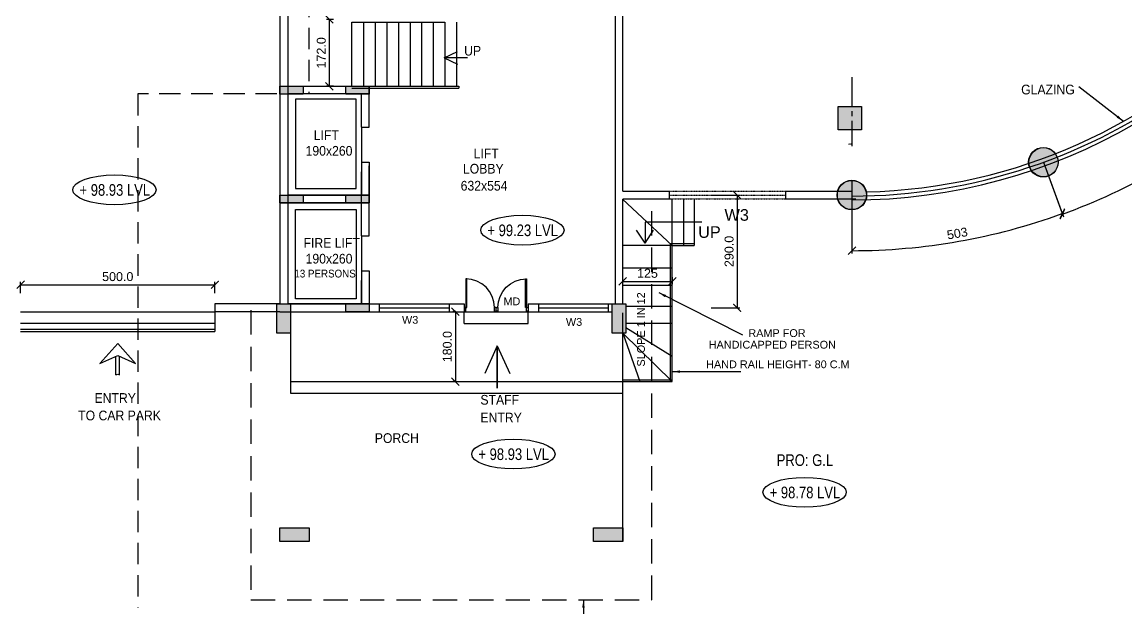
# Model space of a CAD drawing. Extents: x 53439 to 79867, y -144071 to -73305.
# Drawn here: x 69281 to 72122, y -141365 to -139858 of the extents above; entities that cross this region are included whole.
import ezdxf
from ezdxf.enums import TextEntityAlignment as Align

# ---------------------------------------------------------------- set-up
doc = ezdxf.new("R2010")
doc.units = 0
doc.header["$LTSCALE"] = 0.1
doc.header["$MEASUREMENT"] = 0
doc.header["$PDMODE"] = 35
doc.header["$PDSIZE"] = -0.8
doc.linetypes.add('CENTER2', pattern=[1.125, 0.75, -0.125, 0.125, -0.125])
doc.linetypes.add('HIDDEN', pattern=[0.375, 0.25, -0.125])
doc.layers.get('0').update_dxf_attribs({"linetype": 'CONTINUOUS'})
doc.layers.get('DEFPOINTS').update_dxf_attribs({"linetype": 'CONTINUOUS'})
for name, color, linetype in [('COR_HA', 40, 'CONTINUOUS'), ('DOOR', 30, 'CONTINUOUS'), ('ESELEVATION', 7, 'CONTINUOUS'), ('GRID', 8, 'CENTER2'), ('HAT', 253, 'CONTINUOUS'), ('LAYER4', 130, 'CONTINUOUS'), ('STAIR', 142, 'CONTINUOUS'), ('STEEL', 1, 'CONTINUOUS'), ('TEXT', 7, 'CONTINUOUS'), ('THIN_HA', 253, 'CONTINUOUS'), ('TOILET_HA', 152, 'CONTINUOUS'), ('WALL', 6, 'CONTINUOUS'), ('WIN', 102, 'CONTINUOUS')]:
    doc.layers.add(name, color=color, linetype=linetype)
doc.styles.add('1MM', font='arial.ttf')
doc.styles.add('DIM', font='arial.ttf', dxfattribs={"width": 0.7, "height": 1})
doc.styles.add('DUTCH', font='arial.ttf')
doc.dimstyles.new('KRI', dxfattribs={"dimtxt": 23, "dimasz": 20, "dimexe": 7, "dimexo": 0, "dimgap": 9, "dimtad": 1, "dimdec": 1, "dimzin": 1, "dimtxsty": '1MM', "dimblk": 'ARCHTICK', "dimcen": 0.5, "dimclrd": 252, "dimclre": 252, "dimclrt": 7, "dimaunit": 1, "dimadec": 8, "dimazin": 3, "dimtfac": 1, "dimtdec": 1, "dimtmove": 0, "dimatfit": 3})

# ---------------------------------------------------------------- blocks, each defined once
blk = doc.blocks.new('COL')
at = {"layer": 'LAYER4', "linetype": 'CONTINUOUS', "ltscale": 0.1}
blk.add_hatch(color=256, dxfattribs=at).paths.add_polyline_path([(3474.816, -1756.199), (3474.816, -1755.999), (3475.416, -1755.999), (3475.416, -1756.199)])
blk.add_lwpolyline([(3474.816, -1756.199), (3474.816, -1755.999), (3475.416, -1755.999), (3475.416, -1756.199)], close=True, dxfattribs=at)
blk = doc.blocks.new('_ARCHTICK')
at = {"layer": 'WALL', "color": 0, "const_width": 0.15}
blk.add_lwpolyline([(-0.5, -0.5), (0.5, 0.5)], dxfattribs=at)
blk = doc.blocks.new('*D349')
at = {"layer": 'DEFPOINTS', "color": 0, "linetype": 'CONTINUOUS', "ltscale": 0.1}
for p in [(71416.8, -138863.3, 0), (71910.2, -140218.9, 0), (71416.8, -140305.8, 0), (71600.6, -140435.7)]:
    blk.add_point(p, dxfattribs=at)
at = {"layer": 'LAYER4', "color": 252, "ltscale": 0.1}
for p, q in [((71910.2, -140218.9), (71960.6, -140357.5)), ((71416.8, -140305.8), (71416.8, -140453.4))]:
    blk.add_line(p, q, dxfattribs=at)
blk.add_arc((71416.8, -138863.3), 1583.1, 270, 290, dxfattribs=at)
at = {"layer": 'LAYER4', "color": 252, "linetype": 'CONTINUOUS', "ltscale": 0.1, "xscale": 20, "yscale": 20, "zscale": 20}
for p, rotation in [((71958.3, -140351), 19.99999999999745), ((71416.8, -140446.4), 179.9999999999872)]:
    blk.add_blockref('_ARCHTICK', p, dxfattribs=dict(at, rotation=rotation))
at = {"layer": 'LAYER4', "color": 7, "linetype": 'CONTINUOUS', "ltscale": 0.1, "insert": (71688.1, -140402), "char_height": 23, "attachment_point": 5, "rotation": 10, "style": '1MM'}
blk.add_mtext('503', dxfattribs=at)
blk = doc.blocks.new('*D350')
at = {"layer": 'DEFPOINTS', "color": 0, "linetype": 'CONTINUOUS', "ltscale": 0.1}
for p in [(71416.8, -138863.3, 0), (72344, -139968.4, 0), (71910.2, -140218.9, 0), (72128, -140279.5)]:
    blk.add_point(p, dxfattribs=at)
at = {"layer": 'LAYER4', "color": 252, "ltscale": 0.1}
for p, q in [((72344, -139968.4), (72439.9, -140082.7)), ((71910.2, -140218.9), (71961.2, -140359))]:
    blk.add_line(p, q, dxfattribs=at)
blk.add_arc((71416.8, -138863.3), 1584.7, 290, 310, dxfattribs=at)
at = {"layer": 'LAYER4', "color": 252, "linetype": 'CONTINUOUS', "ltscale": 0.1, "xscale": 20, "yscale": 20, "zscale": 20}
for p, rotation in [((72435.4, -140077.3), 40.00000000000881), ((71958.8, -140352.5), 200.0000000000022)]:
    blk.add_blockref('_ARCHTICK', p, dxfattribs=dict(at, rotation=rotation))
at = {"layer": 'LAYER4', "color": 7, "linetype": 'CONTINUOUS', "ltscale": 0.1, "insert": (72198.8, -140217.8), "char_height": 23, "attachment_point": 5, "rotation": 30, "style": '1MM'}
blk.add_mtext('503', dxfattribs=at)
blk = doc.blocks.new('*D351')
at = {"layer": 'DEFPOINTS', "color": 0, "linetype": 'CONTINUOUS', "ltscale": 0.1}
for p in [(71416.8, -138863.3, 0), (72666, -139584.6, 0), (72566.6, -139948.1), (72344, -139968.4, 0)]:
    blk.add_point(p, dxfattribs=at)
at = {"layer": 'LAYER4', "color": 252, "ltscale": 0.1}
for p, q in [((72666, -139584.6), (72791.9, -139657.2)), ((72344, -139968.4), (72437.4, -140079.7))]:
    blk.add_line(p, q, dxfattribs=at)
blk.add_arc((71416.8, -138863.3), 1580.8, 310, 330, dxfattribs=at)
at = {"layer": 'LAYER4', "color": 252, "linetype": 'CONTINUOUS', "ltscale": 0.1, "xscale": 20, "yscale": 20, "zscale": 20}
for p, rotation in [((72785.8, -139653.7), 59.99999999997981), ((72432.9, -140074.3), 220.000000000029)]:
    blk.add_blockref('_ARCHTICK', p, dxfattribs=dict(at, rotation=rotation))
at = {"layer": 'LAYER4', "color": 7, "linetype": 'CONTINUOUS', "ltscale": 0.1, "insert": (72611.9, -139866.1), "char_height": 23, "attachment_point": 5, "rotation": 50, "style": '1MM'}
blk.add_mtext('503', dxfattribs=at)
blk = doc.blocks.new('A$C764D24B9')
at = {"layer": 'DOOR'}
for points in [[(0.056, 0.111), (0.083, 0.111), (0.083, 1), (0.056, 1)], [(0, 0), (0.056, 0), (0.056, 0.111), (0, 0.111)], [(0.944, 0), (1, 0), (1, 0.111), (0.944, 0.111)]]:
    blk.add_lwpolyline(points, close=True, dxfattribs=at)
blk.add_arc((0.056, 0.111), 0.889, 0, 90, dxfattribs=at)
blk = doc.blocks.new('Y54Y')
at = {"layer": 'COR_HA', "linetype": 'CONTINUOUS', "ltscale": 0.1}
blk.add_hatch(color=1, dxfattribs=at).paths.add_polyline_path([(-4795.471, -1150.953), (-4796.071, -1150.953), (-4796.071, -1151.553), (-4795.471, -1151.553)])
at = {"layer": 'COR_HA', "color": 1, "linetype": 'CONTINUOUS', "ltscale": 0.1}
for p, q in [((-4796.071, -1150.953), (-4795.471, -1150.953)), ((-4796.071, -1151.553), (-4796.071, -1150.953)), ((-4795.471, -1150.953), (-4795.471, -1151.553)), ((-4795.471, -1151.553), (-4796.071, -1151.553))]:
    blk.add_line(p, q, dxfattribs=at)
blk = doc.blocks.new('YTJ')
at = {"layer": 'THIN_HA', "color": 1, "linetype": 'CONTINUOUS'}
for p, rotation in [((-5957.475, 3657.151, 0), 89.99999999985319), ((-3589.281, 3625.752, 0), 62.34754382637969), ((-5957.693, 3632.302, 0), 89.99999999985319)]:
    blk.add_blockref('Y54Y', p, dxfattribs=dict(at, rotation=rotation))
at = {"layer": 'THIN_HA', "color": 1, "linetype": 'CONTINUOUS', "xscale": -1, "rotation": 117.6524561736203}
blk.add_blockref('Y54Y', (-3589.281, -5927.84, 0), dxfattribs=at)
blk = doc.blocks.new('*D358')
at = {"layer": 'DEFPOINTS', "color": 0, "linetype": 'CONTINUOUS', "ltscale": 0.1}
for p in [(71054.2, -140303.3, -9.9), (71054.2, -140593.3, -10.8), (71121.4, -140593.3)]:
    blk.add_point(p, dxfattribs=at)
at = {"layer": 'LAYER4', "color": 252, "ltscale": 0.1}
for p, q in [((71054.2, -140303.3), (71128.4, -140303.3)), ((71121.4, -140303.3), (71121.4, -140593.3)), ((71054.2, -140593.3), (71128.4, -140593.3))]:
    blk.add_line(p, q, dxfattribs=at)
at = {"layer": 'LAYER4', "color": 252, "linetype": 'CONTINUOUS', "ltscale": 0.1, "xscale": 20, "yscale": 20, "zscale": 20}
for p, rotation in [((71121.4, -140303.3), 90), ((71121.4, -140593.3), 270)]:
    blk.add_blockref('_ARCHTICK', p, dxfattribs=dict(at, rotation=rotation))
at = {"layer": 'LAYER4', "color": 7, "linetype": 'CONTINUOUS', "ltscale": 0.1, "insert": (71100.7, -140448.3), "char_height": 23, "attachment_point": 5, "rotation": 90, "style": '1MM'}
blk.add_mtext('290.0', dxfattribs=at)
blk = doc.blocks.new('*D360')
at = {"layer": 'DEFPOINTS', "color": 0, "linetype": 'CONTINUOUS', "ltscale": 0.1}
for p in [(70071.5, -139851.4), (70081.9, -139851.4), (70081.9, -140023.4)]:
    blk.add_point(p, dxfattribs=at)
at = {"layer": 'WALL', "color": 252, "linetype": 'CONTINUOUS', "ltscale": 0.1}
for p, q in [((70081.9, -139851.4), (70064.5, -139851.4)), ((70071.5, -140023.4), (70071.5, -139851.4)), ((70081.9, -140023.4), (70064.5, -140023.4))]:
    blk.add_line(p, q, dxfattribs=at)
at = {"layer": 'WALL', "color": 252, "linetype": 'CONTINUOUS', "ltscale": 0.1, "xscale": 20, "yscale": 20, "zscale": 20}
for p, rotation in [((70071.5, -139851.4), 90), ((70071.5, -140023.4), 270)]:
    blk.add_blockref('_ARCHTICK', p, dxfattribs=dict(at, rotation=rotation))
at = {"layer": 'WALL', "color": 7, "linetype": 'CONTINUOUS', "ltscale": 0.1, "insert": (70050.8, -139937.4), "char_height": 23, "attachment_point": 5, "rotation": 90, "style": '1MM'}
blk.add_mtext('172.0', dxfattribs=at)
blk = doc.blocks.new('*D380')
at = {"layer": 'DEFPOINTS', "color": 0, "linetype": 'CONTINUOUS', "ltscale": 0.1}
for p in [(69776.8, -140533.9), (69276.8, -140555.3, -10.8), (69776.8, -140555.3, 0)]:
    blk.add_point(p, dxfattribs=at)
at = {"layer": 'HAT', "color": 252, "ltscale": 0.1}
for p, q in [((69276.8, -140555.3), (69276.8, -140526.9)), ((69276.8, -140533.9), (69776.8, -140533.9)), ((69776.8, -140555.3), (69776.8, -140526.9))]:
    blk.add_line(p, q, dxfattribs=at)
at = {"layer": 'HAT', "color": 252, "linetype": 'CONTINUOUS', "ltscale": 0.1, "xscale": 20, "yscale": 20, "zscale": 20, "rotation": 180}
blk.add_blockref('_ARCHTICK', (69276.8, -140533.9), dxfattribs=at)
at = {"layer": 'HAT', "color": 252, "linetype": 'CONTINUOUS', "ltscale": 0.1, "xscale": 20, "yscale": 20, "zscale": 20}
blk.add_blockref('_ARCHTICK', (69776.8, -140533.9), dxfattribs=at)
at = {"layer": 'HAT', "color": 7, "linetype": 'CONTINUOUS', "ltscale": 0.1, "insert": (69526.8, -140513.2), "char_height": 23, "attachment_point": 5, "style": '1MM'}
blk.add_mtext('500.0', dxfattribs=at)
blk = doc.blocks.new('*D399')
at = {"layer": 'DEFPOINTS', "color": 0, "linetype": 'CONTINUOUS', "ltscale": 0.1}
for p in [(70826.6, -140514.5, 2.7), (70954.5, -140514.5, -10.8), (70954.5, -140525.4)]:
    blk.add_point(p, dxfattribs=at)
at = {"layer": 'HAT', "color": 252, "ltscale": 0.1}
for p, q in [((70826.6, -140514.5), (70826.6, -140532.4)), ((70954.5, -140514.5), (70954.5, -140532.4)), ((70826.6, -140525.4), (70954.5, -140525.4))]:
    blk.add_line(p, q, dxfattribs=at)
at = {"layer": 'HAT', "color": 252, "linetype": 'CONTINUOUS', "ltscale": 0.1, "xscale": 20, "yscale": 20, "zscale": 20, "rotation": 180}
blk.add_blockref('_ARCHTICK', (70826.6, -140525.4), dxfattribs=at)
at = {"layer": 'HAT', "color": 252, "linetype": 'CONTINUOUS', "ltscale": 0.1, "xscale": 20, "yscale": 20, "zscale": 20}
blk.add_blockref('_ARCHTICK', (70954.5, -140525.4), dxfattribs=at)
at = {"layer": 'HAT', "color": 7, "linetype": 'CONTINUOUS', "ltscale": 0.1, "insert": (70890.5, -140504.7), "char_height": 23, "attachment_point": 5, "style": '1MM'}
blk.add_mtext('125', dxfattribs=at)
blk = doc.blocks.new('*D400')
at = {"layer": 'DEFPOINTS', "color": 0, "linetype": 'CONTINUOUS', "ltscale": 0.1}
for p in [(70399, -140603.3, -21.6), (70396.1, -140783.3), (70399, -140783.3, -21.6)]:
    blk.add_point(p, dxfattribs=at)
at = {"layer": 'HAT', "color": 252, "ltscale": 0.1}
for p, q in [((70397.2, -140603.3), (70389.1, -140603.3)), ((70396.1, -140603.3), (70396.1, -140783.3)), ((70397.2, -140783.3), (70389.1, -140783.3))]:
    blk.add_line(p, q, dxfattribs=at)
at = {"layer": 'HAT', "color": 252, "linetype": 'CONTINUOUS', "ltscale": 0.1, "xscale": 20, "yscale": 20, "zscale": 20}
for p, rotation in [((70396.1, -140603.3), 90), ((70396.1, -140783.3), 270)]:
    blk.add_blockref('_ARCHTICK', p, dxfattribs=dict(at, rotation=rotation))
at = {"layer": 'HAT', "color": 7, "linetype": 'CONTINUOUS', "ltscale": 0.1, "insert": (70375.3, -140693.3), "char_height": 23, "attachment_point": 5, "rotation": 90, "style": '1MM'}
blk.add_mtext('180.0', dxfattribs=at)

msp = doc.modelspace()

# ---------------------------------------------------------------- hatches: boundary and pattern name
at = {"layer": 'LAYER4', "linetype": 'CONTINUOUS', "ltscale": 0.1}
h = msp.add_hatch(color=7, dxfattribs=at)
edge = h.paths.add_edge_path()
edge.add_arc((71910.17, -140218.85), 37.5, 0, 360)
h = msp.add_hatch(color=7, dxfattribs=at)
edge = h.paths.add_edge_path()
edge.add_arc((71416.8, -140303.34), 37.5, 0, 360)
h = msp.add_hatch(color=7, dxfattribs=at)
edge = h.paths.add_edge_path()
edge.add_arc((71416.8, -140303.34), 37.5, 0, 360)
at = {"layer": 'THIN_HA', "linetype": 'CONTINUOUS', "ltscale": 0.1}
for points in [[(70004.22, -140023.39), (70004.22, -140043.39), (69944.22, -140043.39), (69944.22, -140023.39)], [(70174.22, -140023.39), (70174.22, -140043.39), (70114.22, -140043.39), (70114.22, -140023.39)], [(70004.22, -140303.3), (70004.22, -140323.3), (69944.22, -140323.3), (69944.22, -140303.3)], [(70174.22, -140303.39), (70174.22, -140323.39), (70114.22, -140323.39), (70114.22, -140303.39)], [(69936.76, -140583.34), (69971.76, -140583.34), (69971.76, -140658.34), (69936.76, -140658.34)], [(70174.22, -140583.34), (70174.22, -140603.34), (70114.22, -140603.34), (70114.22, -140583.34)], [(70799.45, -140583.34), (70834.45, -140583.34), (70834.45, -140658.34), (70799.45, -140658.34)], [(69944.26, -141194.4), (69944.26, -141159.4), (70019.26, -141159.4), (70019.26, -141194.4)], [(70751.8, -141194.4), (70751.8, -141159.4), (70826.8, -141159.4), (70826.8, -141194.4)]]:
    msp.add_hatch(color=2, dxfattribs=at).paths.add_polyline_path(points)
h = msp.add_hatch(color=2, dxfattribs=at)
edge = h.paths.add_edge_path()
edge.add_arc((71909.67, -140218.85), 38, 0, 360)
h = msp.add_hatch(color=2, dxfattribs=at)
edge = h.paths.add_edge_path()
edge.add_arc((71416.8, -140303.38), 38, 0, 360)

# ---------------------------------------------------------------- linework, layer by layer
at = {"layer": 'COR_HA', "linetype": 'CONTINUOUS', "ltscale": 0.1}
msp.add_arc((71416.8, -138863.34, -10.81), 1442.5, 270, 306.83327, dxfattribs=at)
at = {"layer": 'DOOR', "linetype": 'CONTINUOUS', "ltscale": 0.1}
msp.add_line((70129.19, -139858.35, -10.81), (70369.19, -139858.35, -10.81), dxfattribs=at)
msp.add_line((70129.19, -139858.35, -10.81), (70369.19, -139858.35, -10.81), dxfattribs=at)
at = {"layer": 'GRID', "ltscale": 1000}
msp.add_line((71416.8, -140000.01, -5.11), (71416.8, -140177.27, -5.11), dxfattribs=at)
at = {"layer": 'HAT', "color": 7, "linetype": 'HIDDEN', "ltscale": 2200}
for p, q in [((70018.72, -139378.01, -10.81), (70018.72, -140043.3, -10.81)), ((70018.72, -140043.3, -10.81), (69578.24, -140043.3, -10.81)), ((69578.24, -140043.3, -10.81), (69578.24, -141364.35, -10.81))]:
    msp.add_line(p, q, dxfattribs=at)
at = {"layer": 'HAT', "linetype": 'CONTINUOUS', "ltscale": 0.1}
for p, q in [((70954.45, -140433.34, -10.81), (70826.63, -140313.47, 2.73)), ((70954.45, -140433.34, -10.81), (70954.45, -140313.34, -12.08)), ((70983.45, -140313.34, -12.08), (70983.45, -140433.34, -10.81)), ((71010.57, -140313.34, -12.08), (71010.57, -140433.34, -10.81)), ((71030.61, -140372.88), (70884.44, -140372.88)), ((70884.44, -140372.88), (70884.44, -140426.82)), ((70884.44, -140426.82), (70862.44, -140393.66)), ((70884.44, -140426.82), (70906.44, -140393.66)), ((70954.45, -140433.34, -10.81), (70826.62, -140433.33, 2.73)), ((70949.45, -140428.34, -10.81), (71010.57, -140428.34, -10.81)), ((70949.45, -140783.34, -10.81), (70949.45, -140428.34, -10.81)), ((70954.45, -140433.34, -10.81), (71010.57, -140433.34, -10.81)), ((70954.45, -140783.34, -10.81), (70954.45, -140433.34, -10.81)), ((70826.61, -140490.85, -10.81), (70954.45, -140490.85, -10.81)), ((70826.61, -140535.35, -10.81), (70954.45, -140535.35, -10.81)), ((69971.8, -140603.34, -21.61), (69971.8, -140813.34, -21.61)), ((70826.8, -141194.4, -10.81), (70826.8, -140605.89, -10.81)), ((70834.45, -140588.94, -10.81), (70954.45, -140588.94, -10.81)), ((70834.45, -140633.24, -10.81), (70954.45, -140633.24, -10.81)), ((70826.8, -140658.34, -10.81), (70954.45, -140783.34, -10.81)), ((70826.8, -140658.34, -10.81), (70870.55, -140783.34, -21.61)), ((70834.45, -140643.79, -10.81), (70954.45, -140718.17, -10.81)), ((70826.8, -140778.34, -21.61), (70954.45, -140778.34, -21.61)), ((69971.8, -140783.34, -21.61), (70826.8, -140783.34, -21.61)), ((70826.8, -140783.34, -21.61), (70954.45, -140783.34, -21.61)), ((69971.8, -140813.34, -21.61), (70826.8, -140813.34, -21.61))]:
    msp.add_line(p, q, dxfattribs=at)
for centre in [(69518.4, -140289.76), (70568.44, -140393.6), (70545.21, -140969.57), (71295.05, -141068.02)]:
    msp.add_ellipse(centre, major_axis=(107.28, 0), ratio=0.3577909, dxfattribs=at)
at = {"layer": 'LAYER4', "linetype": 'CONTINUOUS', "ltscale": 0.1}
for p, q in [((70154.26, -140128.34, -21.61), (70154.26, -140218.34, -21.61)), ((70154.26, -140128.34, -21.61), (70154.26, -140218.34, -21.61)), ((70154.26, -140408.34, -21.61), (70154.26, -140498.34, -21.61)), ((70154.26, -140408.34, -21.61), (70154.26, -140498.34, -21.61)), ((69276.76, -140603.34, -9.11), (69776.76, -140603.34, 0)), ((69776.76, -140603.34, 0), (69776.76, -140653.98, 0)), ((69276.76, -140632.66, -9.15), (69776.76, -140632.66, -0.03)), ((69276.76, -140648.65, -9.11), (69776.76, -140648.65, 0)), ((69276.76, -140653.98, -9.11), (69776.76, -140653.98, 0))]:
    msp.add_line(p, q, dxfattribs=at)
at = {"layer": 'LAYER4', "color": 1, "linetype": 'HIDDEN', "ltscale": 2500}
for p, q in [((70901.81, -141344.9, -10.81), (70901.78, -140313.14, -10.81)), ((69869.26, -140599.86, -10.81), (69869.26, -141344.9, -10.81)), ((69869.26, -141344.9, -10.81), (70901.81, -141344.9, -10.81))]:
    msp.add_line(p, q, dxfattribs=at)
at = {"layer": 'LAYER4', "color": 7, "linetype": 'CONTINUOUS', "ltscale": 0.1}
for centre in [(71910.17, -140218.85, -10.81), (71416.8, -140303.34, -10.81), (71416.8, -140303.34, -10.81)]:
    msp.add_circle(centre, 37.5, dxfattribs=at)
at = {"layer": 'STAIR', "linetype": 'CONTINUOUS', "ltscale": 0.1}
for p, q in [((70129.19, -140023.34, -10.81), (70129.19, -139858.35, -10.81)), ((70159.19, -139858.35, -10.81), (70159.19, -140023.35, -10.81)), ((70159.19, -139858.35, -10.81), (70159.19, -140023.35, -10.81)), ((70159.19, -139858.39, -10.81), (70159.19, -140023.39, -10.81)), ((70159.19, -139858.39, -10.81), (70159.19, -140023.39, -10.81)), ((70189.19, -139858.35, -10.81), (70189.19, -140023.35, -10.81)), ((70189.19, -139858.35, -10.81), (70189.19, -140023.35, -10.81)), ((70189.19, -139858.39, -10.81), (70189.19, -140023.39, -10.81)), ((70189.19, -139858.39, -10.81), (70189.19, -140023.39, -10.81)), ((70219.19, -139858.35, -10.81), (70219.19, -140023.35, -10.81)), ((70219.19, -139858.35, -10.81), (70219.19, -140023.35, -10.81)), ((70219.19, -139858.39, -10.81), (70219.19, -140023.39, -10.81)), ((70219.19, -139858.39, -10.81), (70219.19, -140023.39, -10.81)), ((70249.19, -139858.35, -10.81), (70249.19, -140023.35, -10.81)), ((70249.19, -139858.35, -10.81), (70249.19, -140023.35, -10.81)), ((70249.19, -139858.39, -10.81), (70249.19, -140023.39, -10.81)), ((70249.19, -139858.39, -10.81), (70249.19, -140023.39, -10.81)), ((70279.19, -139858.35, -10.81), (70279.19, -140023.35, -10.81)), ((70279.19, -139858.35, -10.81), (70279.19, -140023.35, -10.81)), ((70279.19, -139858.39, -10.81), (70279.19, -140023.39, -10.81)), ((70279.19, -139858.39, -10.81), (70279.19, -140023.39, -10.81)), ((70309.19, -139858.35, -10.81), (70309.19, -140023.35, -10.81)), ((70309.19, -139858.35, -10.81), (70309.19, -140023.35, -10.81)), ((70309.19, -139858.39, -10.81), (70309.19, -140023.39, -10.81)), ((70309.19, -139858.39, -10.81), (70309.19, -140023.39, -10.81)), ((70339.19, -139858.35, -10.81), (70339.19, -140023.35, -10.81)), ((70339.19, -139858.35, -10.81), (70339.19, -140023.35, -10.81)), ((70339.19, -139858.39, -10.81), (70339.19, -140023.39, -10.81)), ((70339.19, -139858.39, -10.81), (70339.19, -140023.39, -10.81)), ((70369.19, -139858.35, -10.81), (70369.19, -140023.35, -10.81)), ((70369.19, -139858.35, -10.81), (70369.19, -140023.35, -10.81)), ((70369.19, -139858.39, -10.81), (70369.19, -140023.39, -10.81)), ((70369.19, -139858.39, -10.81), (70369.19, -140023.39, -10.81)), ((70399.19, -139858.35, -10.81), (70399.11, -140023.35, -10.81)), ((70399.19, -139858.35, -10.81), (70399.11, -140023.35, -10.81)), ((70399.19, -139858.39, -10.81), (70399.11, -140023.39, -10.81)), ((70399.19, -139858.39, -10.81), (70399.11, -140023.39, -10.81)), ((70129.19, -140023.35, 0), (70404.49, -140023.33, 0)), ((70129.19, -140023.35, 0), (70404.49, -140023.33, 0)), ((70129.19, -140028.35, 0), (70404.49, -140028.33, 0)), ((70129.19, -140028.35, 0), (70404.49, -140028.33, 0)), ((70404.49, -140023.32, 0), (70404.49, -140028.33, 0)), ((70404.49, -140023.32, 0), (70404.49, -140028.33, 0)), ((70418.34, -140603.34, -21.61), (70583.34, -140603.34, -21.61)), ((70418.34, -140633.34, -21.61), (70583.34, -140633.34, -21.61))]:
    msp.add_line(p, q, dxfattribs=at)
at = {"layer": 'STAIR', "linetype": 'CONTINUOUS', "ltscale": 0.1, "elevation": -10.81}
for points in [[(69984.52, -140286.1), (70140.84, -140286.1), (70140.84, -140056.58), (69984.52, -140056.58)], [(69984.52, -140340.59), (70140.84, -140340.59), (70140.84, -140570.1), (69984.52, -140570.1)]]:
    msp.add_lwpolyline(points, close=True, dxfattribs=at)
at = {"layer": 'STAIR', "linetype": 'CONTINUOUS', "ltscale": 0.1, "elevation": -21.61}
for points in [[(70418.34, -140633.34), (70418.34, -140603.34)], [(70583.34, -140633.34), (70583.34, -140603.34)]]:
    msp.add_lwpolyline(points, dxfattribs=at)
at = {"layer": 'STEEL', "linetype": 'CENTER2', "ltscale": 0.1}
msp.add_line((71416.8, -140172.27, -5.11), (71406.8, -140172.27, -5.11), dxfattribs=at)
at = {"layer": 'THIN_HA', "color": 1, "linetype": 'CONTINUOUS', "ltscale": 0.1}
for p, q in [((69526.73, -140684.83, -10.81), (69480.93, -140736.53, -10.81)), ((69526.73, -140684.83, -10.81), (69572.53, -140736.53, -10.81)), ((70503.98, -140691.4, -10.81), (70471.52, -140762, -10.81)), ((70503.98, -140691.4, -10.81), (70503.98, -140800.35, -10.81)), ((70503.98, -140800.35, -10.81), (70503.98, -140691.4, -10.81)), ((70503.98, -140691.4, -10.81), (70536.43, -140762, -10.81)), ((69480.93, -140736.53, -10.81), (69526.73, -140716.41, -10.81)), ((69522.17, -140765.69, -10.81), (69522.17, -140718.41, -10.81)), ((69526.73, -140716.41, -10.81), (69572.53, -140736.53, -10.81)), ((69531.16, -140765.63, -10.81), (69531.16, -140718.35, -10.81)), ((69522.17, -140765.69, -10.81), (69526.73, -140763.68, -10.81)), ((69526.73, -140763.68, -10.81), (69531.16, -140765.63, -10.81))]:
    msp.add_line(p, q, dxfattribs=at)
at = {"layer": 'THIN_HA', "color": 2, "linetype": 'CONTINUOUS', "ltscale": 0.1}
for points in [[(70004.22, -140023.39), (70004.22, -140043.39), (69944.22, -140043.39), (69944.22, -140023.39)], [(70174.22, -140023.39), (70174.22, -140043.39), (70114.22, -140043.39), (70114.22, -140023.39)], [(70174.22, -140303.39), (70174.22, -140323.39), (70114.22, -140323.39), (70114.22, -140303.39)]]:
    msp.add_lwpolyline(points, close=True, dxfattribs=at)
at = {"layer": 'THIN_HA', "color": 2, "linetype": 'CONTINUOUS', "ltscale": 0.1, "elevation": -10.81}
for points in [[(70004.22, -140303.3), (70004.22, -140323.3), (69944.22, -140323.3), (69944.22, -140303.3)], [(69936.76, -140583.34), (69971.76, -140583.34), (69971.76, -140658.34), (69936.76, -140658.34)], [(70174.22, -140583.34), (70174.22, -140603.34), (70114.22, -140603.34), (70114.22, -140583.34)], [(70799.45, -140583.34), (70834.45, -140583.34), (70834.45, -140658.34), (70799.45, -140658.34)], [(69944.26, -141194.4), (69944.26, -141159.4), (70019.26, -141159.4), (70019.26, -141194.4)], [(70751.8, -141194.4), (70751.8, -141159.4), (70826.8, -141159.4), (70826.8, -141194.4)]]:
    msp.add_lwpolyline(points, close=True, dxfattribs=at)
at = {"layer": 'THIN_HA', "color": 2, "linetype": 'CONTINUOUS', "ltscale": 0.1}
for centre in [(71909.67, -140218.85, -10.81), (71416.8, -140303.38, -10.81)]:
    msp.add_circle(centre, 38, dxfattribs=at)
at = {"layer": 'TOILET_HA', "linetype": 'HIDDEN'}
for p, q in [((70946.8, -140293.34, -10.81), (71246.8, -140293.34, -10.81)), ((70826.81, -140313.34, -12.08), (71246.8, -140313.34, -12.08)), ((70946.8, -140303.34, -20.69), (71246.8, -140303.34, -20.69))]:
    msp.add_line(p, q, dxfattribs=at)
at = {"layer": 'WALL', "linetype": 'CONTINUOUS', "ltscale": 0.1}
for p, q in [((69944.26, -139329.19, -10.81), (69944.26, -140583.34, -10.81)), ((69964.26, -139329.19, -10.81), (69964.26, -140583.34, -10.81)), ((69944.26, -139443.34, -10.81), (69944.26, -140508.34, -10.81)), ((69944.26, -139443.34, -10.81), (69944.26, -140508.34, -10.81)), ((69964.26, -139443.34, -10.81), (69964.26, -140508.34, -10.81)), ((69964.26, -139443.34, -10.81), (69964.26, -140508.34, -10.81)), ((70826.81, -140293.47, 2.73), (70826.81, -139423.47, 2.73)), ((70806.96, -139723.47, -0.01), (70806.95, -140583.34, -7.87)), ((70367.46, -139950.17, -10.81), (70401.56, -139934.17, -10.81)), ((70427.61, -139950.17, -10.81), (70367.46, -139950.17, -10.81)), ((70367.46, -139950.17, -10.81), (70401.56, -139966.17, -10.81)), ((69944.22, -140023.34), (70174.22, -140023.34)), ((69944.22, -140023.34), (70174.22, -140023.34)), ((69944.26, -140023.34), (70174.26, -140023.34)), ((69944.26, -140023.34), (70174.26, -140023.34)), ((69944.26, -140023.39, -10.81), (69944.26, -140323.34, -21.61)), ((69944.26, -140023.39, -10.81), (70174.26, -140023.39, -10.81)), ((69944.26, -140023.39, -10.81), (69944.26, -140323.34, -21.61)), ((69944.26, -140023.39, -10.81), (70174.26, -140023.39, -10.81)), ((70069.23, -140023.3), (70069.23, -140023.34)), ((70069.23, -140023.3), (70069.23, -140023.34)), ((70069.23, -140023.34, -10.81), (70069.23, -140023.39, -10.81)), ((70069.23, -140023.34, -10.81), (70069.23, -140023.39, -10.81)), ((70174.26, -140128.34, -21.61), (70174.26, -140023.39, -10.81)), ((70174.26, -140128.34, -21.61), (70174.26, -140023.39, -10.81)), ((70174.22, -140043.3, -10.81), (69964.22, -140043.3, -10.81)), ((70174.22, -140043.3, -10.81), (69964.22, -140043.3, -10.81)), ((70174.26, -140043.3, -10.81), (69964.26, -140043.3, -10.81)), ((70174.26, -140043.3, -10.81), (69964.26, -140043.3, -10.81)), ((70174.26, -140043.34, -21.61), (69964.26, -140043.34, -21.61)), ((69964.26, -140043.34, -21.61), (69964.26, -140303.34, -21.61)), ((70174.26, -140043.34, -21.61), (69964.26, -140043.34, -21.61)), ((69964.26, -140043.34, -21.61), (69964.26, -140303.34, -21.61)), ((70154.26, -140128.34, -21.61), (70154.26, -140043.39, -10.81)), ((70154.26, -140128.34, -21.61), (70154.26, -140043.39, -10.81)), ((70154.26, -140128.34, -21.61), (70174.26, -140128.34, -21.61)), ((70154.26, -140128.34, -21.61), (70174.26, -140128.34, -21.61)), ((69944.26, -140228.39, -10.81), (69944.26, -140528.34, -21.61)), ((69944.26, -140228.39, -10.81), (69944.26, -140528.34, -21.61)), ((70154.26, -140218.34, -21.61), (70154.26, -140303.34, -21.61)), ((70154.26, -140218.34, -21.61), (70174.26, -140218.34, -21.61)), ((70154.26, -140218.34, -21.61), (70154.26, -140303.34, -21.61)), ((70154.26, -140218.34, -21.61), (70174.26, -140218.34, -21.61)), ((70174.26, -140218.34, -21.61), (70174.26, -140323.34, -21.61)), ((70174.26, -140218.34, -21.61), (70174.26, -140323.34, -21.61)), ((70174.26, -140333.34, -21.61), (70174.26, -140228.39, -10.81)), ((70174.26, -140408.34, -29.34), (70174.26, -140228.39, -10.81)), ((69964.26, -140248.34, -21.61), (69964.26, -140508.34, -21.61)), ((69964.26, -140248.34, -21.61), (69964.26, -140508.34, -21.61)), ((70154.26, -140303.34, -21.61), (70154.26, -140243.34, -21.61)), ((70154.26, -140303.34, -21.61), (70154.26, -140243.34, -21.61)), ((70154.26, -140333.34, -21.61), (70154.26, -140248.39, -10.81)), ((70154.26, -140408.34, -31.15), (70154.26, -140248.39, -10.81)), ((71416.8, -140265.84, -10.81), (71416.8, -140340.84, -10.81)), ((71416.8, -140265.84, -10.81), (71416.8, -140340.84, -10.81)), ((70826.81, -140293.34, -10.81), (70946.8, -140293.34, -10.81)), ((70946.8, -140293.34, -20.69), (70947.24, -140293.34, -20.69)), ((70946.8, -140313.34, -20.69), (70946.8, -140293.34, -20.69)), ((71246.8, -140293.34, -10.81), (71416.8, -140293.34, -10.81)), ((71246.8, -140313.34, -20.69), (71246.8, -140293.34, -20.69)), ((69944.26, -140303.39, -10.81), (70174.26, -140303.39, -10.81)), ((69944.26, -140303.39, -10.81), (70174.26, -140303.39, -10.81)), ((69964.26, -140303.34, -21.61), (70174.26, -140303.34, -21.61)), ((69964.26, -140303.34, -21.61), (70174.26, -140303.34, -21.61)), ((70174.26, -140323.34, -21.61), (69964.26, -140323.34, -21.61)), ((70174.26, -140323.34, -21.61), (69964.26, -140323.34, -21.61)), ((70069.23, -140303.34, -10.81), (70069.23, -140303.39, -10.81)), ((70069.23, -140303.34, -10.81), (70069.23, -140303.39, -10.81)), ((70826.63, -140313.47, 2.73), (70826.6, -140583.34, 2.73)), ((70826.81, -140313.34, -10.81), (70946.8, -140313.34, -10.81)), ((70946.8, -140313.34, -20.69), (70947.24, -140313.34, -20.69)), ((71246.8, -140313.34, -10.81), (71426.8, -140313.34, -10.81)), ((70154.26, -140408.34, -21.61), (70174.26, -140408.34, -21.61)), ((70154.26, -140498.34, -21.61), (70154.26, -140583.34, -21.61)), ((70154.26, -140498.34, -21.61), (70174.26, -140498.34, -21.61)), ((70154.26, -140498.34, -21.61), (70154.26, -140583.34, -21.61)), ((70154.26, -140498.34, -21.61), (70174.26, -140498.34, -21.61)), ((70174.26, -140498.34, -21.61), (70174.26, -140603.34, -21.61)), ((70174.26, -140498.34, -21.61), (70174.26, -140603.34, -21.61)), ((70154.26, -140583.34, -21.61), (70154.26, -140523.34, -21.61)), ((70154.26, -140583.34, -21.61), (70154.26, -140523.34, -21.61)), ((69889.73, -140583.34, -10.81), (69776.76, -140583.34, -10.81)), ((69889.73, -140583.34, -10.81), (69776.76, -140583.34, -10.81)), ((69889.73, -140583.34, -10.81), (69776.76, -140583.34, -10.81)), ((69889.73, -140583.34, -10.81), (69776.76, -140583.34, -10.81)), ((69889.73, -140583.34, -10.81), (69776.76, -140583.34, -10.81)), ((69889.73, -140583.34, -10.81), (69776.76, -140583.34, -10.81)), ((69944.26, -140583.34, -10.81), (69776.76, -140583.34, -10.81)), ((69776.76, -140583.34, 0), (69776.76, -140603.34, 0)), ((69944.26, -140603.34, -21.61), (69776.76, -140603.34, -19.92)), ((69944.26, -140603.34, -21.61), (69776.76, -140603.34, -19.92)), ((69964.26, -140583.34, -21.61), (70174.26, -140583.34, -21.61)), ((69964.26, -140583.34, -21.61), (70174.26, -140583.34, -21.61)), ((70174.26, -140583.34, -21.61), (70199.71, -140583.34, -21.61)), ((70174.26, -140603.34, -21.61), (70199.71, -140603.34, -21.61)), ((70174.26, -140603.34, -21.61), (70199.71, -140603.34, -21.61)), ((70199.71, -140583.34, -21.61), (70199.71, -140603.34, -21.61)), ((70379.71, -140583.34, -21.61), (70418.34, -140583.34, -21.61)), ((70379.71, -140583.34, -21.61), (70379.71, -140603.34, -21.61)), ((70379.71, -140603.34, -21.61), (70418.34, -140603.34, -21.61)), ((70379.71, -140603.34, -21.61), (70418.34, -140603.34, -21.61)), ((70418.34, -140583.34, -21.61), (70418.34, -140603.34, -21.61)), ((70583.29, -140583.34, -21.61), (70609.72, -140583.34, -21.61)), ((70583.29, -140583.34, -21.61), (70583.29, -140603.34, -21.61)), ((70583.29, -140603.34, -21.61), (70609.72, -140603.34, -21.61)), ((70609.72, -140583.34, -21.61), (70609.72, -140603.34, -21.61)), ((70789.72, -140583.34, -21.61), (70806.95, -140583.34, -21.61)), ((70789.72, -140583.34, -21.61), (70789.72, -140603.34, -21.61)), ((70789.72, -140603.34, -21.61), (70799.44, -140603.34, -21.61))]:
    msp.add_line(p, q, dxfattribs=at)
at = {"layer": 'WALL', "linetype": 'CONTINUOUS', "ltscale": 0.1, "elevation": -21.61}
for points in [[(69944.26, -140323.34), (70174.26, -140323.34)], [(69944.26, -140323.34), (70174.26, -140323.34)], [(70174.26, -140303.34), (69964.26, -140303.34)], [(70174.26, -140303.34), (69964.26, -140303.34)], [(70174.26, -140303.34), (69964.26, -140303.34)], [(70174.26, -140303.34), (69964.26, -140303.34)], [(69944.26, -140603.34), (70174.26, -140603.34)], [(69944.26, -140603.34), (70174.26, -140603.34)], [(70174.26, -140583.34), (69964.26, -140583.34)], [(70174.26, -140583.34), (69964.26, -140583.34)], [(70174.26, -140583.34), (69964.26, -140583.34)], [(70174.26, -140583.34), (69964.26, -140583.34)]]:
    msp.add_lwpolyline(points, dxfattribs=at)
at = {"layer": 'WIN'}
for p, q in [((70199.71, -140583.34, -21.61), (70379.71, -140583.34, -21.61)), ((70199.71, -140593.34, -21.61), (70379.71, -140593.34, -21.61)), ((70199.71, -140603.34, -21.61), (70379.71, -140603.34, -21.61)), ((70609.72, -140583.34, -21.61), (70789.72, -140583.34, -21.61)), ((70609.72, -140593.34, -21.61), (70789.72, -140593.34, -21.61)), ((70609.72, -140603.34, -21.61), (70789.72, -140603.34, -21.61))]:
    msp.add_line(p, q, dxfattribs=at)
for radius, start, end in [(1452.5, 270, 90.39447), (1432.5, 271.46579, 88.5586)]:
    msp.add_arc((71416.8, -138863.34, -10.81), radius, start, end, dxfattribs=at)

# ---------------------------------------------------------------- block references
at = {"layer": 'LAYER4', "linetype": 'CONTINUOUS', "xscale": 100, "yscale": 100, "zscale": 100}
for p in [(-277537.34, 35576.53), (-277537.34, 35576.53), (-277537.3, 35576.53), (-277537.3, 35576.53), (-277537.3, 35576.48, -10.81), (-277537.3, 35576.48, -10.81), (-277367.34, 35576.53), (-277367.34, 35576.53), (-277367.3, 35576.53), (-277367.3, 35576.53), (-277367.3, 35576.48, -10.81), (-277367.3, 35576.48, -10.81), (-277367.3, 35296.53, -21.61), (-277367.3, 35296.53, -21.61), (-277367.3, 35296.48, -10.81), (-277367.3, 35296.48, -10.81), (-277367.3, 35016.53, -21.61)]:
    msp.add_blockref('COL', p, dxfattribs=at)
at = {"layer": 'THIN_HA', "color": 2, "linetype": 'CONTINUOUS', "xscale": 100, "yscale": 100, "zscale": 100}
msp.add_blockref('YTJ', (552055.47, -23758.93, -10.81), dxfattribs=at)
at = {"layer": 'WALL', "linetype": 'CONTINUOUS', "ltscale": 0.1, "yscale": 82.50000000116415}
for p, xscale, zscale in [((70418.34, -140601.68, -21.61), 82.50000000116415, 82.50000000116415), ((70583.34, -140601.68, -21.61), -82.50000000116415, 82.50000000115048)]:
    msp.add_blockref('A$C764D24B9', p, dxfattribs=dict(at, xscale=xscale, zscale=zscale))

# ---------------------------------------------------------------- texts
at = {"style": 'DIM'}
for s, height, p in [('W3', 30, (71088.82, -140369.49, -20.69)), ('UP', 30, (71020.99, -140413.45, -20.69)), ('MD', 20, (70519.81, -140586.78, -10.81)), ('W3', 20, (70258.58, -140634.3, -21.61)), ('W3', 20, (70680.59, -140639.75, -21.61)), ('RAMP FOR', 20, (71150.24, -140668.45, -21.61)), ('HANDICAPPED PERSON', 20, (71048.13, -140698.3, -21.61)), ('HAND RAIL HEIGHT- 80 C.M', 20, (71041.49, -140748.71, -21.61))]:
    msp.add_text(s, height=height, dxfattribs=at).set_placement(p)
msp.add_text('SLOPE 1 IN 12', height=20, rotation=90, dxfattribs=at).set_placement((70883.84, -140744.5, -32.42))
at = {"layer": 'ESELEVATION', "linetype": 'CONTINUOUS', "ltscale": 0.1, "style": 'DUTCH', "width": 0.8}
for s, p in [('+ 98.93 LVL', (69519.24, -140290.16)), ('+ 99.23 LVL', (70569.27, -140394)), ('+ 98.93 LVL', (70546.04, -140969.97)), ('PRO: G.L', (71295.88, -140985.2)), ('+ 98.78 LVL', (71295.88, -141068.42))]:
    msp.add_text(s, height=30, dxfattribs=at).set_placement(p, align=Align.MIDDLE_CENTER)
at = {"layer": 'TEXT', "style": 'DUTCH', "width": 0.9}
for s, p in [('UP', (70418.52, -139944.47, -10.81)), ('GLAZING', (71852.54, -140044.33, 0)), ('LIFT', (70031.39, -140161.51, -10.81)), ('190x260', (70010.39, -140202.01, -10.81)), ('LIFT', (70443.1, -140208.79, -10.81)), ('LOBBY', (70415.38, -140248.06, -10.81)), ('632x554', (70409.58, -140291.8, 0)), ('ENTRY', (69467.05, -140837.93, -10.81)), ('STAFF', (70460.45, -140842.53, -10.81)), ('TO CAR PARK', (69424.92, -140882.87, -10.81)), ('ENTRY', (70460.55, -140888.28, -10.81)), ('PORCH', (70188.54, -140941.07, -10.81))]:
    msp.add_text(s, height=25, dxfattribs=at).set_placement(p)
at = {"layer": 'TEXT', "color": 1, "style": 'DUTCH', "width": 0.9}
for s, height, p in [('FIRE LIFT', 25, (70005.08, -140439.01, -10.81)), ('190x260', 25, (70010.43, -140479.51, -10.81)), ('13 PERSONS', 20, (69981.58, -140515.34, -21.61))]:
    msp.add_text(s, height=height, dxfattribs=at).set_placement(p)

# ---------------------------------------------------------------- dimensions: what is measured, and where the dimension line sits
at = {"layer": 'HAT', "linetype": 'CONTINUOUS', "ltscale": 0.1}
dim = msp.add_linear_dim(base=(70954.45, -140525.4), p1=(70826.61, -140514.54, 2.73), p2=(70954.45, -140514.54, -10.81), text='125', dimstyle='KRI', override={"dimfxl": 0}, dxfattribs=at)
dim.commit()
dim.dimension.update_dxf_attribs({"geometry": '*D399', "text_midpoint": (70890.53, -140504.66)})
dim = msp.add_linear_dim(base=(69776.76, -140533.91), p1=(69276.76, -140555.33, -10.81), p2=(69776.76, -140555.33, 0), dimstyle='KRI', override={"dimfxl": 0}, dxfattribs=at)
dim.commit()
dim.dimension.update_dxf_attribs({"geometry": '*D380', "text_midpoint": (69526.76, -140513.17)})
dim = msp.add_linear_dim(base=(70396.07, -140783.34), p1=(70399.03, -140603.34, -21.61), p2=(70399.03, -140783.34, -21.61), angle=90, dimstyle='KRI', override={"dimfxl": 12.5, "dimfxlon": 1}, dxfattribs=at)
dim.commit()
dim.dimension.update_dxf_attribs({"geometry": '*D400', "text_midpoint": (70375.32, -140693.34)})
at = {"layer": 'LAYER4', "color": 120, "linetype": 'CONTINUOUS', "ltscale": 0.1}
for base, p1, p2, picture, middle in [((71600.59, -140435.74, -10.81), (71910.17, -140218.85, -10.81), (71416.8, -140305.84, -10.81), '*D349', (71688.1, -140401.95, -10.81)), ((72128.01, -140279.48, -10.81), (72344.03, -139968.36, -10.81), (71910.17, -140218.85, -10.81), '*D350', (72198.77, -140217.76, -10.81)), ((72566.62, -139948.14, -10.81), (72666.05, -139584.59, -10.81), (72344.03, -139968.36, -10.81), '*D351', (72611.85, -139866.11, -10.81))]:
    dim = msp.add_angular_dim_3p(base=base, center=(71416.8, -138863.34, -10.81), p1=p1, p2=p2, text='503', dimstyle='KRI', override={"dimfxl": 0}, dxfattribs=at)
    dim.commit()
    dim.dimension.update_dxf_attribs({"geometry": picture, "text_midpoint": middle})
dim = msp.add_aligned_dim(p1=(71054.22, -140303.34, -20.69), p2=(71054.22, -140593.34, -21.61), distance=67.19, dimstyle='KRI', override={"dimfxl": 0}, dxfattribs=at)
dim.commit()
dim.dimension.update_dxf_attribs({"geometry": '*D358', "text_midpoint": (71100.67, -140448.34, -10.81)})
at = {"layer": 'WALL', "linetype": 'CONTINUOUS', "ltscale": 0.1}
dim = msp.add_linear_dim(base=(70071.5, -139851.38, -10.81), p1=(70081.93, -140023.35, -10.81), p2=(70081.92, -139851.38, -10.81), angle=90, dimstyle='KRI', dxfattribs=at)
dim.commit()
dim.dimension.update_dxf_attribs({"geometry": '*D360', "text_midpoint": (70050.75, -139937.37, -10.81)})

# ---------------------------------------------------------------- leaders
at = {"layer": 'HAT', "color": 5, "linetype": 'CONTINUOUS', "ltscale": 0.1}
msp.add_leader([(72115.81, -140113.72, 0), (72001.02, -140024.62, 0)], dimstyle='KRI', override={"dimgap": 9, "dimtad": 0, "dimfxl": 0}, dxfattribs=at)
at = {"layer": 'HAT', "linetype": 'CONTINUOUS', "ltscale": 0.1}
for points in [[(70919.33, -140554.36), (71135.33, -140663.24)], [(70954.45, -140757.58, -10.81), (71130.45, -140757.58, -10.81)]]:
    msp.add_leader(points, dimstyle='KRI', override={"dimgap": 9, "dimtad": 0, "dimfxl": 0}, dxfattribs=at)
at = {"layer": 'THIN_HA', "color": 2, "linetype": 'CONTINUOUS', "ltscale": 0.1}
msp.add_leader([(70725.65, -141344.9, -10.81), (70725.65, -141517.41, -10.81)], dimstyle='KRI', override={"dimfxl": 0}, dxfattribs=at)

doc.saveas('drawing.dxf')
